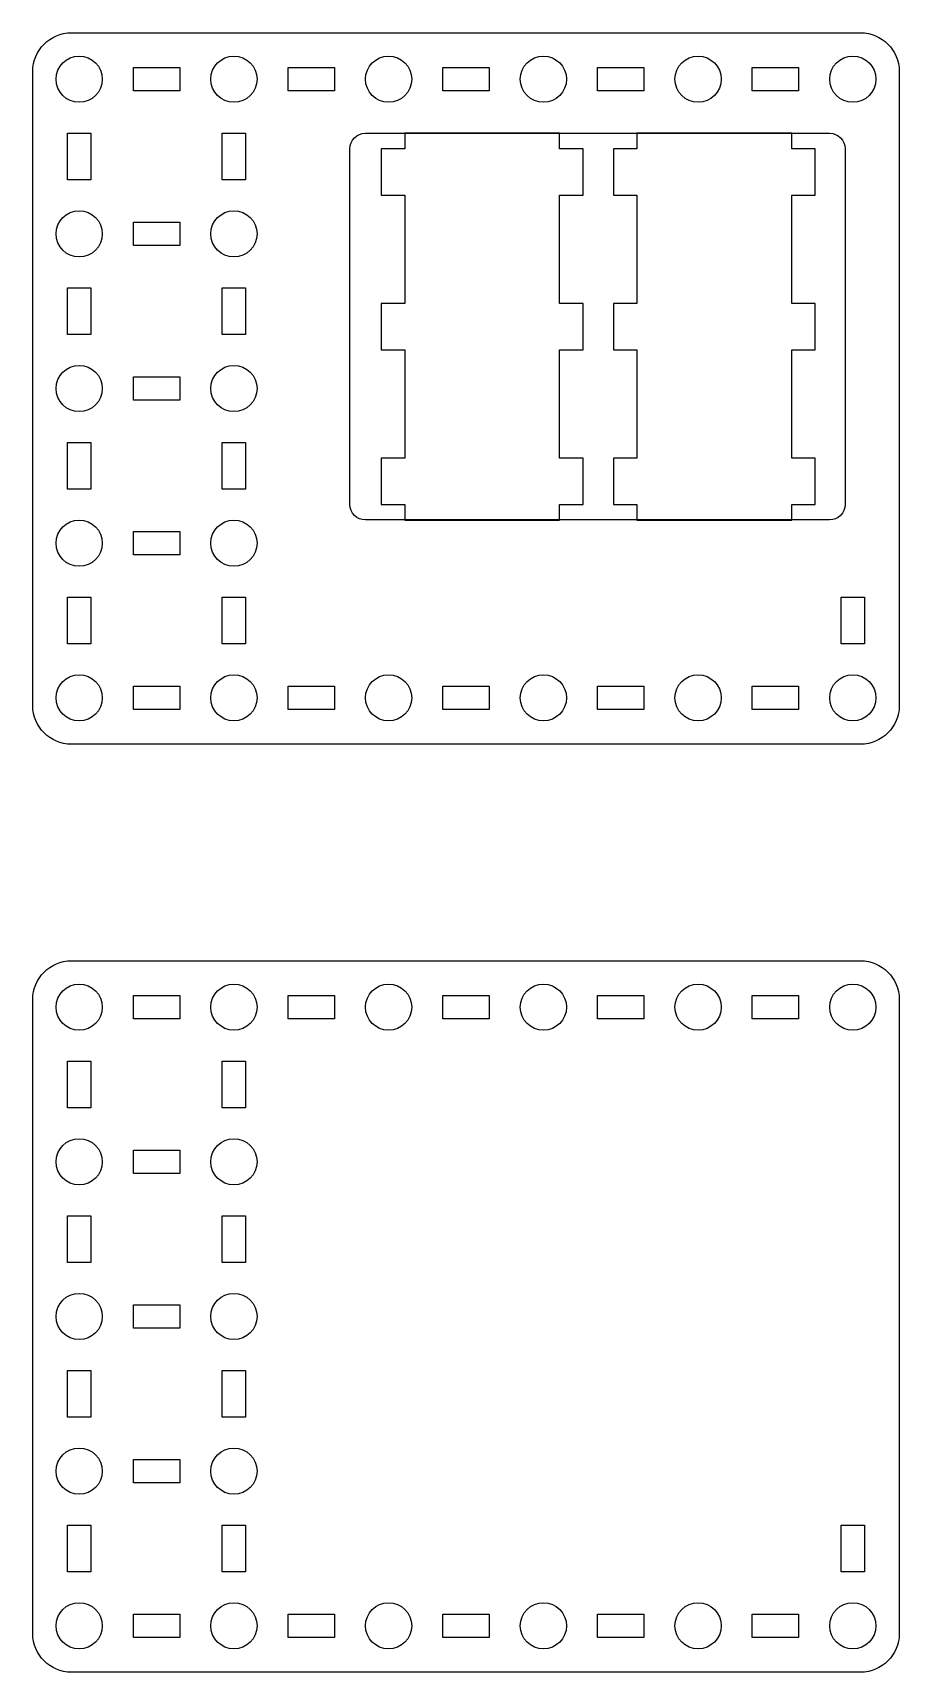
# Model space of a CAD drawing. Extents: x 34 to 391, y 85 to 297.
# Drawn here: x 279.4 to 391.4, y 85.1 to 297.1 of the extents above; entities that cross this region are included whole.
import ezdxf

# ---------------------------------------------------------------- set-up
doc = ezdxf.new("R2010")
doc.units = 0
doc.layers.add('Layer_1', color=7, linetype='CONTINUOUS')

msp = doc.modelspace()

# ---------------------------------------------------------------- linework, layer by layer
at = {"layer": 'Layer_1', "color": 7}
for p, q in [((284.385766, 297.061184), (386.38576, 297.061184)), ((284.385766, 297.061184), (284.385766, 297.061184)), ((292.385835, 292.561107), (298.385851, 292.561107)), ((292.385835, 289.561107), (292.385835, 292.561107)), ((298.385851, 292.561107), (298.385851, 289.561107)), ((312.385795, 292.561107), (318.385783, 292.561107)), ((312.385795, 289.561107), (312.385795, 292.561107)), ((318.385783, 292.561107), (318.385783, 289.561107)), ((332.385755, 292.561107), (338.385743, 292.561107)), ((332.385755, 289.561107), (332.385755, 292.561107)), ((338.385743, 292.561107), (338.385743, 289.561107)), ((352.385686, 292.561107), (358.385703, 292.561107)), ((352.385686, 289.561107), (352.385686, 292.561107)), ((358.385703, 292.561107), (358.385703, 289.561107)), ((372.385646, 292.561107), (378.385634, 292.561107)), ((372.385646, 289.561107), (372.385646, 292.561107)), ((378.385634, 292.561107), (378.385634, 289.561107)), ((279.385753, 210.061183), (279.385753, 292.061183)), ((288.374136, 291.061102), (288.374136, 291.061102)), ((308.374096, 291.061102), (308.374096, 291.061102)), ((328.374056, 291.061102), (328.374056, 291.061102)), ((348.374016, 291.061102), (348.374016, 291.061102)), ((368.373976, 291.061102), (368.373976, 291.061102)), ((388.373936, 291.061102), (388.373936, 291.061102)), ((391.38575, 292.061183), (391.38575, 210.061183)), ((298.385851, 289.561107), (292.385835, 289.561107)), ((318.385783, 289.561107), (312.385795, 289.561107)), ((338.385743, 289.561107), (332.385755, 289.561107)), ((358.385703, 289.561107), (352.385686, 289.561107)), ((378.385634, 289.561107), (372.385646, 289.561107)), ((283.885866, 278.061126), (283.885866, 284.061126)), ((283.885866, 284.061126), (286.88586, 284.061126)), ((286.88586, 284.061126), (286.88586, 278.061126)), ((303.885798, 278.061126), (303.885798, 284.061126)), ((303.885798, 284.061126), (306.88582, 284.061126)), ((306.88582, 284.061126), (306.88582, 278.061126)), ((320.385722, 236.061208), (320.385722, 282.061209)), ((322.385718, 284.061209), (382.385711, 284.061209)), ((322.385718, 284.061209), (322.385718, 284.061209)), ((327.484458, 282.062318), (324.43293, 282.062318)), ((324.43293, 282.062318), (324.43293, 276.065096)), ((347.486958, 284.064332), (327.484458, 284.064332)), ((327.484458, 284.064332), (327.484458, 282.062318)), ((347.486958, 282.062318), (347.486958, 284.064332)), ((350.52968, 282.062318), (347.486958, 282.062318)), ((350.52968, 276.065096), (350.52968, 282.062318)), ((357.484398, 282.062318), (354.43287, 282.062318)), ((354.43287, 282.062318), (354.43287, 276.065096)), ((377.486898, 284.064332), (357.484398, 284.064332)), ((357.484398, 284.064332), (357.484398, 282.062318)), ((377.486898, 282.062318), (377.486898, 284.064332)), ((380.52962, 282.062318), (377.486898, 282.062318)), ((380.52962, 276.065096), (380.52962, 282.062318)), ((384.385707, 282.061209), (384.385707, 236.061208)), ((286.88586, 278.061126), (283.885866, 278.061126)), ((306.88582, 278.061126), (303.885798, 278.061126)), ((324.43293, 276.065096), (327.484458, 276.065096)), ((327.484458, 276.065096), (327.484458, 262.059818)), ((347.486958, 262.059818), (347.486958, 276.065096)), ((347.486958, 276.065096), (350.52968, 276.065096)), ((354.43287, 276.065096), (357.484398, 276.065096)), ((357.484398, 276.065096), (357.484398, 262.059818)), ((377.486898, 262.059818), (377.486898, 276.065096)), ((377.486898, 276.065096), (380.52962, 276.065096)), ((292.385835, 272.561147), (298.385851, 272.561147)), ((292.385835, 269.561147), (292.385835, 272.561147)), ((298.385851, 272.561147), (298.385851, 269.561147)), ((288.374135, 271.061142), (288.374135, 271.061142)), ((298.385851, 269.561147), (292.385835, 269.561147)), ((308.374095, 271.061142), (308.374095, 271.061142)), ((283.885866, 258.061166), (283.885866, 264.061166)), ((283.885866, 264.061166), (286.88586, 264.061166)), ((286.88586, 264.061166), (286.88586, 258.061166)), ((303.885798, 258.061166), (303.885798, 264.061166)), ((303.885798, 264.061166), (306.88582, 264.061166)), ((306.88582, 264.061166), (306.88582, 258.061166)), ((327.484458, 262.059818), (324.43293, 262.059818)), ((324.43293, 262.059818), (324.43293, 256.062596)), ((350.52968, 262.059818), (347.486958, 262.059818)), ((350.52968, 256.062596), (350.52968, 262.059818)), ((357.484398, 262.059818), (354.43287, 262.059818)), ((354.43287, 262.059818), (354.43287, 256.062596)), ((380.52962, 262.059818), (377.486898, 262.059818)), ((380.52962, 256.062596), (380.52962, 262.059818)), ((286.88586, 258.061166), (283.885866, 258.061166)), ((306.88582, 258.061166), (303.885798, 258.061166)), ((324.43293, 256.062596), (327.484458, 256.062596)), ((327.484458, 256.062596), (327.484458, 242.057318)), ((347.486958, 242.057318), (347.486958, 256.062596)), ((347.486958, 256.062596), (350.52968, 256.062596)), ((354.43287, 256.062596), (357.484398, 256.062596)), ((357.484398, 256.062596), (357.484398, 242.057318)), ((377.486898, 242.057318), (377.486898, 256.062596)), ((377.486898, 256.062596), (380.52962, 256.062596)), ((292.385835, 252.561189), (298.385851, 252.561189)), ((292.385835, 249.561189), (292.385835, 252.561189)), ((298.385851, 252.561189), (298.385851, 249.561189)), ((288.374135, 251.061182), (288.374135, 251.061182)), ((308.374095, 251.061182), (308.374095, 251.061182)), ((298.385851, 249.561189), (292.385835, 249.561189)), ((283.885866, 238.061206), (283.885866, 244.061209)), ((283.885866, 244.061209), (286.88586, 244.061209)), ((286.88586, 244.061209), (286.88586, 238.061206)), ((303.885798, 238.061206), (303.885798, 244.061209)), ((303.885798, 244.061209), (306.88582, 244.061209)), ((306.88582, 244.061209), (306.88582, 238.061206)), ((327.484458, 242.057318), (324.43293, 242.057318)), ((324.43293, 242.057318), (324.43293, 236.060096)), ((350.52968, 242.057318), (347.486958, 242.057318)), ((350.52968, 236.060096), (350.52968, 242.057318)), ((357.484398, 242.057318), (354.43287, 242.057318)), ((354.43287, 242.057318), (354.43287, 236.060096)), ((380.52962, 242.057318), (377.486898, 242.057318)), ((380.52962, 236.060096), (380.52962, 242.057318)), ((286.88586, 238.061206), (283.885866, 238.061206)), ((306.88582, 238.061206), (303.885798, 238.061206)), ((324.43293, 236.060096), (327.484458, 236.060096)), ((324.43293, 236.060096), (324.43293, 236.060096)), ((327.484458, 236.060096), (327.484458, 234.058082)), ((347.486958, 234.058082), (347.486958, 236.060096)), ((347.486958, 236.060096), (350.52968, 236.060096)), ((354.43287, 236.060096), (357.484398, 236.060096)), ((354.43287, 236.060096), (354.43287, 236.060096)), ((357.484398, 236.060096), (357.484398, 234.058082)), ((377.486898, 234.058082), (377.486898, 236.060096)), ((377.486898, 236.060096), (380.52962, 236.060096)), ((382.385711, 234.061206), (322.385718, 234.061206)), ((327.484458, 234.058082), (347.486958, 234.058082)), ((357.484398, 234.058082), (377.486898, 234.058082)), ((292.385835, 232.561229), (298.385851, 232.561229)), ((292.385835, 229.561229), (292.385835, 232.561229)), ((298.385851, 232.561229), (298.385851, 229.561229)), ((288.374135, 231.061222), (288.374135, 231.061222)), ((298.385851, 229.561229), (292.385835, 229.561229)), ((308.374095, 231.061222), (308.374095, 231.061222)), ((283.885866, 218.061249), (283.885866, 224.061249)), ((283.885866, 224.061249), (286.88586, 224.061249)), ((286.88586, 224.061249), (286.88586, 218.061249)), ((303.885798, 218.061249), (303.885798, 224.061249)), ((303.885798, 224.061249), (306.88582, 224.061249)), ((306.88582, 224.061249), (306.88582, 218.061249)), ((383.885609, 218.061249), (383.885609, 224.061249)), ((383.885609, 224.061249), (386.885603, 224.061249)), ((386.885603, 224.061249), (386.885603, 218.061249)), ((286.88586, 218.061249), (283.885866, 218.061249)), ((306.88582, 218.061249), (303.885798, 218.061249)), ((386.885603, 218.061249), (383.885609, 218.061249)), ((292.385835, 212.561266), (298.385851, 212.561266)), ((292.385835, 209.561266), (292.385835, 212.561266)), ((298.385851, 212.561266), (298.385851, 209.561266)), ((312.385795, 212.561266), (318.385783, 212.561266)), ((312.385795, 209.561266), (312.385795, 212.561266)), ((318.385783, 212.561266), (318.385783, 209.561266)), ((332.385755, 212.561266), (338.385743, 212.561266)), ((332.385755, 209.561266), (332.385755, 212.561266)), ((338.385743, 212.561266), (338.385743, 209.561266)), ((352.385686, 212.561266), (358.385703, 212.561266)), ((352.385686, 209.561266), (352.385686, 212.561266)), ((358.385703, 212.561266), (358.385703, 209.561266)), ((372.385646, 212.561266), (378.385634, 212.561266)), ((372.385646, 209.561266), (372.385646, 212.561266)), ((378.385634, 212.561266), (378.385634, 209.561266)), ((288.374135, 211.061262), (288.374135, 211.061262)), ((308.374095, 211.061262), (308.374095, 211.061262)), ((328.374055, 211.061262), (328.374055, 211.061262)), ((348.374015, 211.061262), (348.374015, 211.061262)), ((368.373975, 211.061262), (368.373975, 211.061262)), ((388.373935, 211.061262), (388.373935, 211.061262)), ((298.385851, 209.561266), (292.385835, 209.561266)), ((318.385783, 209.561266), (312.385795, 209.561266)), ((338.385743, 209.561266), (332.385755, 209.561266)), ((358.385703, 209.561266), (352.385686, 209.561266)), ((378.385634, 209.561266), (372.385646, 209.561266)), ((386.38576, 205.061182), (284.385766, 205.061182)), ((284.385766, 177.061424), (386.38576, 177.061424)), ((284.385766, 177.061424), (284.385766, 177.061424)), ((279.385753, 90.061423), (279.385753, 172.061423)), ((292.385835, 172.561346), (298.385851, 172.561346)), ((292.385835, 169.561346), (292.385835, 172.561346)), ((298.385851, 172.561346), (298.385851, 169.561346)), ((312.385795, 172.561346), (318.385783, 172.561346)), ((312.385795, 169.561346), (312.385795, 172.561346)), ((318.385783, 172.561346), (318.385783, 169.561346)), ((332.385755, 172.561346), (338.385743, 172.561346)), ((332.385755, 169.561346), (332.385755, 172.561346)), ((338.385743, 172.561346), (338.385743, 169.561346)), ((352.385686, 172.561346), (358.385703, 172.561346)), ((352.385686, 169.561346), (352.385686, 172.561346)), ((358.385703, 172.561346), (358.385703, 169.561346)), ((372.385646, 172.561346), (378.385634, 172.561346)), ((372.385646, 169.561346), (372.385646, 172.561346)), ((378.385634, 172.561346), (378.385634, 169.561346)), ((391.38575, 172.061423), (391.38575, 90.061423)), ((288.374136, 171.061342), (288.374136, 171.061342)), ((308.374096, 171.061342), (308.374096, 171.061342)), ((328.374056, 171.061342), (328.374056, 171.061342)), ((348.374016, 171.061342), (348.374016, 171.061342)), ((368.373976, 171.061342), (368.373976, 171.061342)), ((388.373936, 171.061342), (388.373936, 171.061342)), ((298.385851, 169.561346), (292.385835, 169.561346)), ((318.385783, 169.561346), (312.385795, 169.561346)), ((338.385743, 169.561346), (332.385755, 169.561346)), ((358.385703, 169.561346), (352.385686, 169.561346)), ((378.385634, 169.561346), (372.385646, 169.561346)), ((283.885866, 158.061366), (283.885866, 164.061366)), ((283.885866, 164.061366), (286.88586, 164.061366)), ((286.88586, 164.061366), (286.88586, 158.061366)), ((303.885798, 158.061366), (303.885798, 164.061366)), ((303.885798, 164.061366), (306.88582, 164.061366)), ((306.88582, 164.061366), (306.88582, 158.061366)), ((286.88586, 158.061366), (283.885866, 158.061366)), ((306.88582, 158.061366), (303.885798, 158.061366)), ((288.37413, 151.061383), (288.37413, 151.061383)), ((292.385835, 152.561389), (298.385851, 152.561389)), ((292.385835, 149.561386), (292.385835, 152.561389)), ((298.385851, 152.561389), (298.385851, 149.561386)), ((308.37409, 151.061383), (308.37409, 151.061383)), ((298.385851, 149.561386), (292.385835, 149.561386)), ((283.885866, 138.061406), (283.885866, 144.061406)), ((283.885866, 144.061406), (286.88586, 144.061406)), ((286.88586, 144.061406), (286.88586, 138.061406)), ((303.885798, 138.061406), (303.885798, 144.061406)), ((303.885798, 144.061406), (306.88582, 144.061406)), ((306.88582, 144.061406), (306.88582, 138.061406)), ((286.88586, 138.061406), (283.885866, 138.061406)), ((306.88582, 138.061406), (303.885798, 138.061406)), ((292.385835, 132.561429), (298.385851, 132.561429)), ((292.385835, 129.561429), (292.385835, 132.561429)), ((298.385851, 132.561429), (298.385851, 129.561429)), ((288.37413, 131.061423), (288.37413, 131.061423)), ((298.385851, 129.561429), (292.385835, 129.561429)), ((308.37409, 131.061423), (308.37409, 131.061423)), ((283.885866, 118.061446), (283.885866, 124.061449)), ((283.885866, 124.061449), (286.88586, 124.061449)), ((286.88586, 124.061449), (286.88586, 118.061446)), ((303.885798, 118.061446), (303.885798, 124.061449)), ((303.885798, 124.061449), (306.88582, 124.061449)), ((306.88582, 124.061449), (306.88582, 118.061446)), ((286.88586, 118.061446), (283.885866, 118.061446)), ((306.88582, 118.061446), (303.885798, 118.061446)), ((292.385835, 112.561469), (298.385851, 112.561469)), ((292.385835, 109.561469), (292.385835, 112.561469)), ((298.385851, 112.561469), (298.385851, 109.561469)), ((288.37413, 111.061463), (288.37413, 111.061463)), ((308.37409, 111.061463), (308.37409, 111.061463)), ((298.385851, 109.561469), (292.385835, 109.561469)), ((283.885866, 98.061489), (283.885866, 104.061489)), ((283.885866, 104.061489), (286.88586, 104.061489)), ((286.88586, 104.061489), (286.88586, 98.061489)), ((303.885798, 98.061489), (303.885798, 104.061489)), ((303.885798, 104.061489), (306.88582, 104.061489)), ((306.88582, 104.061489), (306.88582, 98.061489)), ((383.885609, 98.061489), (383.885609, 104.061489)), ((383.885609, 104.061489), (386.885603, 104.061489)), ((386.885603, 104.061489), (386.885603, 98.061489)), ((286.88586, 98.061489), (283.885866, 98.061489)), ((306.88582, 98.061489), (303.885798, 98.061489)), ((386.885603, 98.061489), (383.885609, 98.061489)), ((292.385835, 92.561506), (298.385851, 92.561506)), ((292.385835, 89.561506), (292.385835, 92.561506)), ((298.385851, 92.561506), (298.385851, 89.561506)), ((312.385795, 92.561506), (318.385783, 92.561506)), ((312.385795, 89.561506), (312.385795, 92.561506)), ((318.385783, 92.561506), (318.385783, 89.561506)), ((332.385755, 92.561506), (338.385743, 92.561506)), ((332.385755, 89.561506), (332.385755, 92.561506)), ((338.385743, 92.561506), (338.385743, 89.561506)), ((352.385686, 92.561506), (358.385703, 92.561506)), ((352.385686, 89.561506), (352.385686, 92.561506)), ((358.385703, 92.561506), (358.385703, 89.561506)), ((372.385646, 92.561506), (378.385634, 92.561506)), ((372.385646, 89.561506), (372.385646, 92.561506)), ((378.385634, 92.561506), (378.385634, 89.561506)), ((288.37413, 91.061503), (288.37413, 91.061503)), ((298.385851, 89.561506), (292.385835, 89.561506)), ((308.37409, 91.061503), (308.37409, 91.061503)), ((318.385783, 89.561506), (312.385795, 89.561506)), ((328.37405, 91.061503), (328.37405, 91.061503)), ((338.385743, 89.561506), (332.385755, 89.561506)), ((348.37401, 91.061503), (348.37401, 91.061503)), ((358.385703, 89.561506), (352.385686, 89.561506)), ((368.37397, 91.061503), (368.37397, 91.061503)), ((378.385634, 89.561506), (372.385646, 89.561506)), ((388.37393, 91.061503), (388.37393, 91.061503)), ((386.38576, 85.061422), (284.385766, 85.061422))]:
    msp.add_line(p, q, dxfattribs=at)
for points in [[(279.385753, 292.061183), (279.385753, 294.831183), (281.615755, 297.061184), (284.385766, 297.061184)], [(386.38576, 297.061184), (389.155771, 297.061184), (391.38575, 294.831183), (391.38575, 292.061183)], [(282.397575, 291.061102), (282.397575, 292.711485), (283.735474, 294.049383), (285.385855, 294.049383)], [(285.385855, 294.049383), (287.036238, 294.049383), (288.374136, 292.711485), (288.374136, 291.061102)], [(302.397535, 291.061102), (302.397535, 292.711485), (303.735434, 294.049383), (305.385815, 294.049383)], [(305.385815, 294.049383), (307.036198, 294.049383), (308.374096, 292.711485), (308.374096, 291.061102)], [(322.397495, 291.061102), (322.397495, 292.711485), (323.735394, 294.049383), (325.385775, 294.049383)], [(325.385775, 294.049383), (327.036158, 294.049383), (328.374056, 292.711485), (328.374056, 291.061102)], [(342.397455, 291.061102), (342.397455, 292.711485), (343.735354, 294.049383), (345.385735, 294.049383)], [(345.385735, 294.049383), (347.036118, 294.049383), (348.374016, 292.711485), (348.374016, 291.061102)], [(362.397415, 291.061102), (362.397415, 292.711485), (363.735314, 294.049383), (365.385695, 294.049383)], [(365.385695, 294.049383), (367.036078, 294.049383), (368.373976, 292.711485), (368.373976, 291.061102)], [(382.397375, 291.061102), (382.397375, 292.711485), (383.735274, 294.049383), (385.385655, 294.049383)], [(385.385655, 294.049383), (387.036038, 294.049383), (388.373936, 292.711485), (388.373936, 291.061102)], [(285.385855, 288.072822), (283.735474, 288.072822), (282.397575, 289.41072), (282.397575, 291.061102)], [(288.374136, 291.061102), (288.374136, 289.41072), (287.036238, 288.072822), (285.385855, 288.072822)], [(305.385815, 288.072822), (303.735434, 288.072822), (302.397535, 289.41072), (302.397535, 291.061102)], [(308.374096, 291.061102), (308.374096, 289.41072), (307.036198, 288.072822), (305.385815, 288.072822)], [(325.385775, 288.072822), (323.735394, 288.072822), (322.397495, 289.41072), (322.397495, 291.061102)], [(328.374056, 291.061102), (328.374056, 289.41072), (327.036158, 288.072822), (325.385775, 288.072822)], [(345.385735, 288.072822), (343.735354, 288.072822), (342.397455, 289.41072), (342.397455, 291.061102)], [(348.374016, 291.061102), (348.374016, 289.41072), (347.036118, 288.072822), (345.385735, 288.072822)], [(365.385695, 288.072822), (363.735314, 288.072822), (362.397415, 289.41072), (362.397415, 291.061102)], [(368.373976, 291.061102), (368.373976, 289.41072), (367.036078, 288.072822), (365.385695, 288.072822)], [(385.385655, 288.072822), (383.735274, 288.072822), (382.397375, 289.41072), (382.397375, 291.061102)], [(388.373936, 291.061102), (388.373936, 289.41072), (387.036038, 288.072822), (385.385655, 288.072822)], [(320.385722, 282.061209), (320.385722, 283.169209), (321.277714, 284.061209), (322.385718, 284.061209)], [(382.385711, 284.061209), (383.493716, 284.061209), (384.385707, 283.169209), (384.385707, 282.061209)], [(282.397573, 271.061142), (282.397573, 272.711525), (283.735473, 274.049423), (285.385854, 274.049423)], [(285.385854, 274.049423), (287.036236, 274.049423), (288.374135, 272.711525), (288.374135, 271.061142)], [(302.397533, 271.061142), (302.397533, 272.711525), (303.735433, 274.049423), (305.385814, 274.049423)], [(305.385814, 274.049423), (307.036196, 274.049423), (308.374095, 272.711525), (308.374095, 271.061142)], [(285.385854, 268.072862), (283.735473, 268.072862), (282.397573, 269.41076), (282.397573, 271.061142)], [(288.374135, 271.061142), (288.374135, 269.41076), (287.036236, 268.072862), (285.385854, 268.072862)], [(305.385814, 268.072862), (303.735433, 268.072862), (302.397533, 269.41076), (302.397533, 271.061142)], [(308.374095, 271.061142), (308.374095, 269.41076), (307.036196, 268.072862), (305.385814, 268.072862)], [(282.397573, 251.061182), (282.397573, 252.711565), (283.735473, 254.049463), (285.385854, 254.049463)], [(285.385854, 254.049463), (287.036236, 254.049463), (288.374135, 252.711565), (288.374135, 251.061182)], [(302.397533, 251.061182), (302.397533, 252.711565), (303.735433, 254.049463), (305.385814, 254.049463)], [(305.385814, 254.049463), (307.036196, 254.049463), (308.374095, 252.711565), (308.374095, 251.061182)], [(285.385854, 248.072902), (283.735473, 248.072902), (282.397573, 249.4108), (282.397573, 251.061182)], [(288.374135, 251.061182), (288.374135, 249.4108), (287.036236, 248.072902), (285.385854, 248.072902)], [(305.385814, 248.072902), (303.735433, 248.072902), (302.397533, 249.4108), (302.397533, 251.061182)], [(308.374095, 251.061182), (308.374095, 249.4108), (307.036196, 248.072902), (305.385814, 248.072902)], [(322.385718, 234.061206), (321.277714, 234.061206), (320.385722, 234.953206), (320.385722, 236.061208)], [(384.385707, 236.061208), (384.385707, 234.953206), (383.493716, 234.061206), (382.385711, 234.061206)], [(282.397573, 231.061222), (282.397573, 232.711605), (283.735473, 234.049503), (285.385854, 234.049503)], [(285.385854, 234.049503), (287.036236, 234.049503), (288.374135, 232.711605), (288.374135, 231.061222)], [(302.397533, 231.061222), (302.397533, 232.711605), (303.735433, 234.049503), (305.385814, 234.049503)], [(305.385814, 234.049503), (307.036196, 234.049503), (308.374095, 232.711605), (308.374095, 231.061222)], [(285.385854, 228.072942), (283.735473, 228.072942), (282.397573, 229.41084), (282.397573, 231.061222)], [(288.374135, 231.061222), (288.374135, 229.41084), (287.036236, 228.072942), (285.385854, 228.072942)], [(305.385814, 228.072942), (303.735433, 228.072942), (302.397533, 229.41084), (302.397533, 231.061222)], [(308.374095, 231.061222), (308.374095, 229.41084), (307.036196, 228.072942), (305.385814, 228.072942)], [(282.397573, 211.061262), (282.397573, 212.711645), (283.735473, 214.049543), (285.385854, 214.049543)], [(285.385854, 214.049543), (287.036236, 214.049543), (288.374135, 212.711645), (288.374135, 211.061262)], [(302.397533, 211.061262), (302.397533, 212.711645), (303.735433, 214.049543), (305.385814, 214.049543)], [(305.385814, 214.049543), (307.036196, 214.049543), (308.374095, 212.711645), (308.374095, 211.061262)], [(322.397493, 211.061262), (322.397493, 212.711645), (323.735393, 214.049543), (325.385774, 214.049543)], [(325.385774, 214.049543), (327.036156, 214.049543), (328.374055, 212.711645), (328.374055, 211.061262)], [(342.397453, 211.061262), (342.397453, 212.711645), (343.735353, 214.049543), (345.385734, 214.049543)], [(345.385734, 214.049543), (347.036116, 214.049543), (348.374015, 212.711645), (348.374015, 211.061262)], [(362.397413, 211.061262), (362.397413, 212.711645), (363.735313, 214.049543), (365.385694, 214.049543)], [(365.385694, 214.049543), (367.036076, 214.049543), (368.373975, 212.711645), (368.373975, 211.061262)], [(382.397373, 211.061262), (382.397373, 212.711645), (383.735273, 214.049543), (385.385654, 214.049543)], [(385.385654, 214.049543), (387.036036, 214.049543), (388.373935, 212.711645), (388.373935, 211.061262)], [(284.385766, 205.061182), (281.615755, 205.061182), (279.385753, 207.291184), (279.385753, 210.061183)], [(285.385854, 208.072982), (283.735473, 208.072982), (282.397573, 209.41088), (282.397573, 211.061262)], [(288.374135, 211.061262), (288.374135, 209.41088), (287.036236, 208.072982), (285.385854, 208.072982)], [(305.385814, 208.072982), (303.735433, 208.072982), (302.397533, 209.41088), (302.397533, 211.061262)], [(308.374095, 211.061262), (308.374095, 209.41088), (307.036196, 208.072982), (305.385814, 208.072982)], [(325.385774, 208.072982), (323.735393, 208.072982), (322.397493, 209.41088), (322.397493, 211.061262)], [(328.374055, 211.061262), (328.374055, 209.41088), (327.036156, 208.072982), (325.385774, 208.072982)], [(345.385734, 208.072982), (343.735353, 208.072982), (342.397453, 209.41088), (342.397453, 211.061262)], [(348.374015, 211.061262), (348.374015, 209.41088), (347.036116, 208.072982), (345.385734, 208.072982)], [(365.385694, 208.072982), (363.735313, 208.072982), (362.397413, 209.41088), (362.397413, 211.061262)], [(368.373975, 211.061262), (368.373975, 209.41088), (367.036076, 208.072982), (365.385694, 208.072982)], [(385.385654, 208.072982), (383.735273, 208.072982), (382.397373, 209.41088), (382.397373, 211.061262)], [(388.373935, 211.061262), (388.373935, 209.41088), (387.036036, 208.072982), (385.385654, 208.072982)], [(391.38575, 210.061183), (391.38575, 207.291184), (389.155771, 205.061182), (386.38576, 205.061182)], [(279.385753, 172.061423), (279.385753, 174.831423), (281.615755, 177.061424), (284.385766, 177.061424)], [(386.38576, 177.061424), (389.155771, 177.061424), (391.38575, 174.831423), (391.38575, 172.061423)], [(282.397575, 171.061342), (282.397575, 172.711725), (283.735474, 174.049623), (285.385855, 174.049623)], [(285.385855, 174.049623), (287.036238, 174.049623), (288.374136, 172.711725), (288.374136, 171.061342)], [(302.397535, 171.061342), (302.397535, 172.711725), (303.735434, 174.049623), (305.385815, 174.049623)], [(305.385815, 174.049623), (307.036198, 174.049623), (308.374096, 172.711725), (308.374096, 171.061342)], [(322.397495, 171.061342), (322.397495, 172.711725), (323.735394, 174.049623), (325.385775, 174.049623)], [(325.385775, 174.049623), (327.036158, 174.049623), (328.374056, 172.711725), (328.374056, 171.061342)], [(342.397455, 171.061342), (342.397455, 172.711725), (343.735354, 174.049623), (345.385735, 174.049623)], [(345.385735, 174.049623), (347.036118, 174.049623), (348.374016, 172.711725), (348.374016, 171.061342)], [(362.397415, 171.061342), (362.397415, 172.711725), (363.735314, 174.049623), (365.385695, 174.049623)], [(365.385695, 174.049623), (367.036078, 174.049623), (368.373976, 172.711725), (368.373976, 171.061342)], [(382.397375, 171.061342), (382.397375, 172.711725), (383.735274, 174.049623), (385.385655, 174.049623)], [(385.385655, 174.049623), (387.036038, 174.049623), (388.373936, 172.711725), (388.373936, 171.061342)], [(285.385855, 168.073062), (283.735474, 168.073062), (282.397575, 169.41096), (282.397575, 171.061342)], [(288.374136, 171.061342), (288.374136, 169.41096), (287.036238, 168.073062), (285.385855, 168.073062)], [(305.385815, 168.073062), (303.735434, 168.073062), (302.397535, 169.41096), (302.397535, 171.061342)], [(308.374096, 171.061342), (308.374096, 169.41096), (307.036198, 168.073062), (305.385815, 168.073062)], [(325.385775, 168.073062), (323.735394, 168.073062), (322.397495, 169.41096), (322.397495, 171.061342)], [(328.374056, 171.061342), (328.374056, 169.41096), (327.036158, 168.073062), (325.385775, 168.073062)], [(345.385735, 168.073062), (343.735354, 168.073062), (342.397455, 169.41096), (342.397455, 171.061342)], [(348.374016, 171.061342), (348.374016, 169.41096), (347.036118, 168.073062), (345.385735, 168.073062)], [(365.385695, 168.073062), (363.735314, 168.073062), (362.397415, 169.41096), (362.397415, 171.061342)], [(368.373976, 171.061342), (368.373976, 169.41096), (367.036078, 168.073062), (365.385695, 168.073062)], [(385.385655, 168.073062), (383.735274, 168.073062), (382.397375, 169.41096), (382.397375, 171.061342)], [(388.373936, 171.061342), (388.373936, 169.41096), (387.036038, 168.073062), (385.385655, 168.073062)], [(282.397567, 151.061383), (282.397567, 152.711765), (283.73547, 154.049662), (285.385849, 154.049662)], [(285.385849, 154.049662), (287.036228, 154.049662), (288.37413, 152.711765), (288.37413, 151.061383)], [(302.397527, 151.061383), (302.397527, 152.711765), (303.73543, 154.049662), (305.385809, 154.049662)], [(305.385809, 154.049662), (307.036188, 154.049662), (308.37409, 152.711765), (308.37409, 151.061383)], [(285.385849, 148.073102), (283.73547, 148.073102), (282.397567, 149.410999), (282.397567, 151.061383)], [(288.37413, 151.061383), (288.37413, 149.410999), (287.036228, 148.073102), (285.385849, 148.073102)], [(305.385809, 148.073102), (303.73543, 148.073102), (302.397527, 149.410999), (302.397527, 151.061383)], [(308.37409, 151.061383), (308.37409, 149.410999), (307.036188, 148.073102), (305.385809, 148.073102)], [(282.397567, 131.061423), (282.397567, 132.711805), (283.73547, 134.049702), (285.385849, 134.049702)], [(285.385849, 134.049702), (287.036228, 134.049702), (288.37413, 132.711805), (288.37413, 131.061423)], [(302.397527, 131.061423), (302.397527, 132.711805), (303.73543, 134.049702), (305.385809, 134.049702)], [(305.385809, 134.049702), (307.036188, 134.049702), (308.37409, 132.711805), (308.37409, 131.061423)], [(285.385849, 128.073142), (283.73547, 128.073142), (282.397567, 129.411039), (282.397567, 131.061423)], [(288.37413, 131.061423), (288.37413, 129.411039), (287.036228, 128.073142), (285.385849, 128.073142)], [(305.385809, 128.073142), (303.73543, 128.073142), (302.397527, 129.411039), (302.397527, 131.061423)], [(308.37409, 131.061423), (308.37409, 129.411039), (307.036188, 128.073142), (305.385809, 128.073142)], [(282.397567, 111.061463), (282.397567, 112.711845), (283.73547, 114.049742), (285.385849, 114.049742)], [(285.385849, 114.049742), (287.036228, 114.049742), (288.37413, 112.711845), (288.37413, 111.061463)], [(302.397527, 111.061463), (302.397527, 112.711845), (303.73543, 114.049742), (305.385809, 114.049742)], [(305.385809, 114.049742), (307.036188, 114.049742), (308.37409, 112.711845), (308.37409, 111.061463)], [(285.385849, 108.073182), (283.73547, 108.073182), (282.397567, 109.411079), (282.397567, 111.061463)], [(288.37413, 111.061463), (288.37413, 109.411079), (287.036228, 108.073182), (285.385849, 108.073182)], [(305.385809, 108.073182), (303.73543, 108.073182), (302.397527, 109.411079), (302.397527, 111.061463)], [(308.37409, 111.061463), (308.37409, 109.411079), (307.036188, 108.073182), (305.385809, 108.073182)], [(282.397567, 91.061503), (282.397567, 92.711885), (283.73547, 94.049782), (285.385849, 94.049782)], [(285.385849, 94.049782), (287.036228, 94.049782), (288.37413, 92.711885), (288.37413, 91.061503)], [(302.397527, 91.061503), (302.397527, 92.711885), (303.73543, 94.049782), (305.385809, 94.049782)], [(305.385809, 94.049782), (307.036188, 94.049782), (308.37409, 92.711885), (308.37409, 91.061503)], [(322.397487, 91.061503), (322.397487, 92.711885), (323.73539, 94.049782), (325.385769, 94.049782)], [(325.385769, 94.049782), (327.036148, 94.049782), (328.37405, 92.711885), (328.37405, 91.061503)], [(342.397447, 91.061503), (342.397447, 92.711885), (343.73535, 94.049782), (345.385729, 94.049782)], [(345.385729, 94.049782), (347.036108, 94.049782), (348.37401, 92.711885), (348.37401, 91.061503)], [(362.397407, 91.061503), (362.397407, 92.711885), (363.73531, 94.049782), (365.385689, 94.049782)], [(365.385689, 94.049782), (367.036068, 94.049782), (368.37397, 92.711885), (368.37397, 91.061503)], [(382.397367, 91.061503), (382.397367, 92.711885), (383.73527, 94.049782), (385.385649, 94.049782)], [(385.385649, 94.049782), (387.036028, 94.049782), (388.37393, 92.711885), (388.37393, 91.061503)], [(284.385766, 85.061422), (281.615755, 85.061422), (279.385753, 87.291424), (279.385753, 90.061423)], [(285.385849, 88.073222), (283.73547, 88.073222), (282.397567, 89.411119), (282.397567, 91.061503)], [(288.37413, 91.061503), (288.37413, 89.411119), (287.036228, 88.073222), (285.385849, 88.073222)], [(305.385809, 88.073222), (303.73543, 88.073222), (302.397527, 89.411119), (302.397527, 91.061503)], [(308.37409, 91.061503), (308.37409, 89.411119), (307.036188, 88.073222), (305.385809, 88.073222)], [(325.385769, 88.073222), (323.73539, 88.073222), (322.397487, 89.411119), (322.397487, 91.061503)], [(328.37405, 91.061503), (328.37405, 89.411119), (327.036148, 88.073222), (325.385769, 88.073222)], [(345.385729, 88.073222), (343.73535, 88.073222), (342.397447, 89.411119), (342.397447, 91.061503)], [(348.37401, 91.061503), (348.37401, 89.411119), (347.036108, 88.073222), (345.385729, 88.073222)], [(365.385689, 88.073222), (363.73531, 88.073222), (362.397407, 89.411119), (362.397407, 91.061503)], [(368.37397, 91.061503), (368.37397, 89.411119), (367.036068, 88.073222), (365.385689, 88.073222)], [(385.385649, 88.073222), (383.73527, 88.073222), (382.397367, 89.411119), (382.397367, 91.061503)], [(388.37393, 91.061503), (388.37393, 89.411119), (387.036028, 88.073222), (385.385649, 88.073222)], [(391.38575, 90.061423), (391.38575, 87.291424), (389.155771, 85.061422), (386.38576, 85.061422)]]:
    msp.add_open_spline(points, degree=3, dxfattribs=at)

doc.saveas('drawing.dxf')
